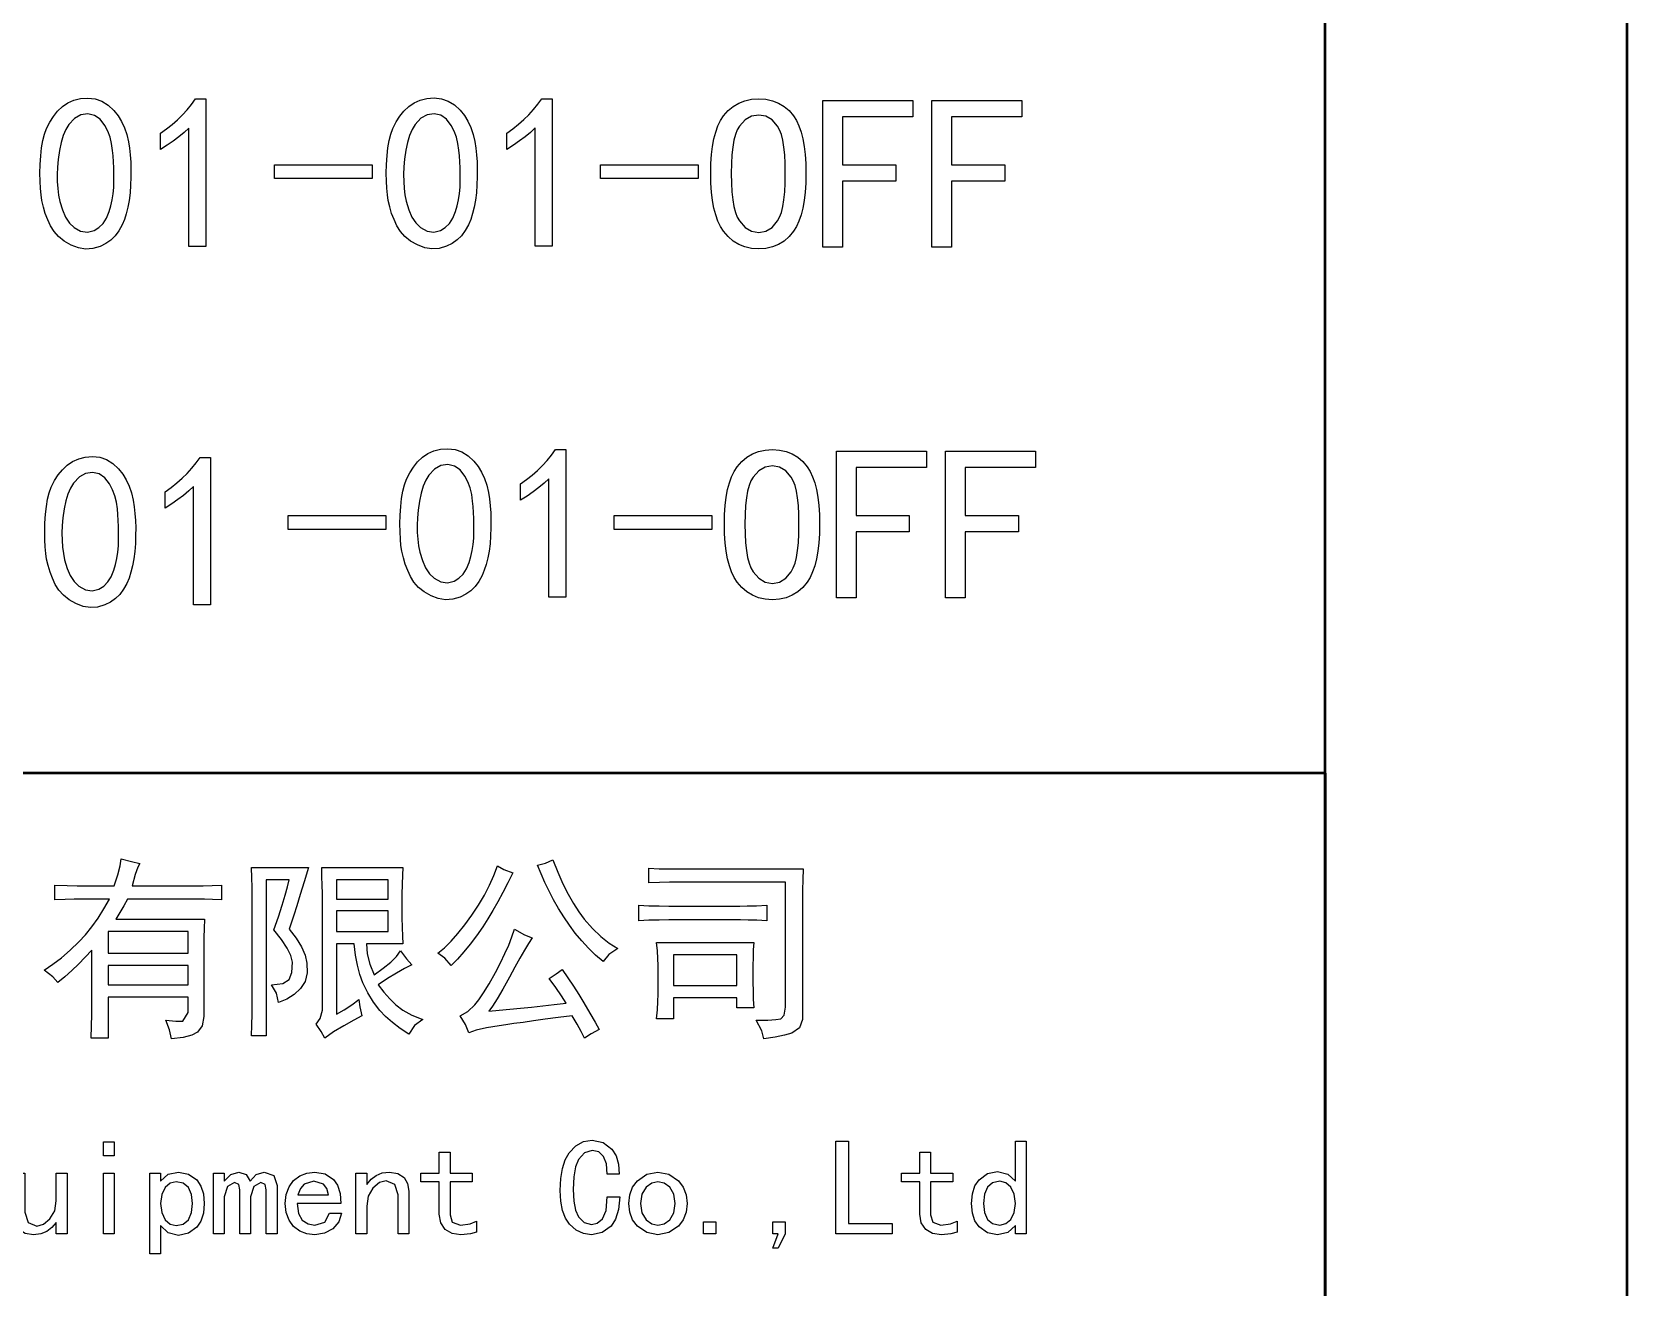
# Model space of a CAD drawing. Extents: x 0 to 1189, y 0 to 841.
# Drawn here: x 1136.1 to 1189, y 56 to 97.5 of the extents above; entities that cross this region are included whole.
import ezdxf

# ---------------------------------------------------------------- set-up
doc = ezdxf.new("R2010")
doc.units = 0

msp = doc.modelspace()

# ---------------------------------------------------------------- linework, layer by layer
at = {"color": 7, "lineweight": 50}
for p, q in [((1189, 0), (1189, 841)), ((1179, 10), (1179, 831)), ((1179, 73), (909, 73)), ((1179, 73), (1179, 10))]:
    msp.add_line(p, q, dxfattribs=at)
at = {"color": 7, "lineweight": 25}
for points in [[(1136.422, 93.157), (1136.439, 93.446), (1136.469, 93.709), (1136.512, 93.948), (1136.567, 94.162), (1136.635, 94.35), (1136.737, 94.561), (1136.859, 94.752), (1137, 94.923), (1137.16, 95.075), (1137.341, 95.199), (1137.54, 95.288), (1137.76, 95.341), (1137.998, 95.359), (1138.239, 95.333), (1138.464, 95.256), (1138.672, 95.127), (1138.865, 94.947), (1139.002, 94.774), (1139.12, 94.583), (1139.216, 94.376), (1139.292, 94.152), (1139.348, 93.91), (1139.381, 93.697), (1139.406, 93.473), (1139.422, 93.239), (1139.43, 92.995), (1139.429, 92.74), (1139.419, 92.475), (1139.399, 92.214), (1139.368, 91.969), (1139.327, 91.74), (1139.274, 91.528), (1139.21, 91.333), (1139.135, 91.154), (1139.029, 90.962), (1138.903, 90.795), (1138.758, 90.653), (1138.594, 90.536), (1138.41, 90.444), (1138.169, 90.372), (1137.927, 90.355), (1137.686, 90.394), (1137.444, 90.487), (1137.221, 90.617), (1137.033, 90.767), (1136.88, 90.937), (1136.763, 91.126), (1136.67, 91.328), (1136.592, 91.534), (1136.528, 91.747), (1136.479, 91.964), (1136.449, 92.153), (1136.429, 92.366), (1136.417, 92.605), (1136.415, 92.868)], [(1141.343, 94.365), (1141.188, 94.218), (1141.016, 94.074), (1140.829, 93.932), (1140.625, 93.792), (1140.406, 93.654), (1140.406, 94.194), (1140.604, 94.336), (1140.791, 94.484), (1140.968, 94.639), (1141.134, 94.802), (1141.29, 94.971), (1141.436, 95.147), (1141.571, 95.331), (1141.911, 95.331), (1141.911, 90.444), (1141.343, 90.444)], [(1147.896, 93.161), (1147.914, 93.45), (1147.944, 93.713), (1147.987, 93.952), (1148.042, 94.166), (1148.11, 94.354), (1148.212, 94.565), (1148.333, 94.756), (1148.474, 94.927), (1148.635, 95.079), (1148.815, 95.203), (1149.015, 95.292), (1149.234, 95.345), (1149.473, 95.363), (1149.714, 95.337), (1149.938, 95.26), (1150.147, 95.131), (1150.34, 94.951), (1150.477, 94.778), (1150.594, 94.587), (1150.691, 94.38), (1150.767, 94.156), (1150.823, 93.914), (1150.856, 93.701), (1150.881, 93.477), (1150.897, 93.243), (1150.905, 92.999), (1150.904, 92.744), (1150.894, 92.479), (1150.874, 92.218), (1150.843, 91.973), (1150.801, 91.744), (1150.749, 91.533), (1150.685, 91.337), (1150.61, 91.158), (1150.503, 90.966), (1150.378, 90.799), (1150.233, 90.657), (1150.069, 90.54), (1149.885, 90.448), (1149.644, 90.376), (1149.402, 90.359), (1149.161, 90.398), (1148.919, 90.491), (1148.696, 90.621), (1148.507, 90.771), (1148.355, 90.941), (1148.237, 91.13), (1148.145, 91.332), (1148.067, 91.538), (1148.003, 91.751), (1147.953, 91.968), (1147.924, 92.157), (1147.903, 92.37), (1147.892, 92.609), (1147.89, 92.872)], [(1152.818, 94.369), (1152.662, 94.222), (1152.491, 94.078), (1152.303, 93.936), (1152.1, 93.796), (1151.881, 93.658), (1151.881, 94.198), (1152.078, 94.34), (1152.266, 94.488), (1152.442, 94.643), (1152.609, 94.806), (1152.765, 94.975), (1152.91, 95.151), (1153.045, 95.335), (1153.386, 95.335), (1153.386, 90.448), (1152.818, 90.448)], [(1161.792, 92.863), (1161.786, 92.541), (1161.766, 92.242), (1161.734, 91.967), (1161.689, 91.716), (1161.631, 91.488), (1161.56, 91.284), (1161.477, 91.103), (1161.38, 90.945), (1161.234, 90.767), (1161.069, 90.622), (1160.886, 90.509), (1160.686, 90.428), (1160.467, 90.379), (1160.229, 90.363), (1159.992, 90.379), (1159.772, 90.428), (1159.569, 90.509), (1159.384, 90.622), (1159.215, 90.767), (1159.065, 90.945), (1158.965, 91.103), (1158.878, 91.284), (1158.805, 91.488), (1158.745, 91.716), (1158.698, 91.967), (1158.665, 92.242), (1158.645, 92.541), (1158.639, 92.863), (1158.645, 93.185), (1158.665, 93.483), (1158.698, 93.757), (1158.745, 94.006), (1158.805, 94.232), (1158.878, 94.434), (1158.965, 94.612), (1159.065, 94.766), (1159.215, 94.94), (1159.384, 95.082), (1159.569, 95.193), (1159.772, 95.271), (1159.992, 95.319), (1160.229, 95.335), (1160.467, 95.319), (1160.686, 95.271), (1160.886, 95.193), (1161.069, 95.082), (1161.234, 94.94), (1161.38, 94.766), (1161.477, 94.612), (1161.56, 94.434), (1161.631, 94.232), (1161.689, 94.006), (1161.734, 93.757), (1161.766, 93.483), (1161.786, 93.185)], [(1165.334, 94.738), (1163.005, 94.738), (1163.005, 93.147), (1164.766, 93.147), (1164.766, 92.607), (1163.005, 92.607), (1163.005, 90.42), (1162.351, 90.42), (1162.351, 95.278), (1165.334, 95.278)], [(1168.949, 94.738), (1166.619, 94.738), (1166.619, 93.147), (1168.381, 93.147), (1168.381, 92.607), (1166.619, 92.607), (1166.619, 90.42), (1165.966, 90.42), (1165.966, 95.278), (1168.949, 95.278)], [(1137.018, 93.327), (1136.996, 93.072), (1136.987, 92.826), (1136.99, 92.589), (1137.006, 92.362), (1137.034, 92.144), (1137.075, 91.936), (1137.158, 91.652), (1137.263, 91.414), (1137.392, 91.219), (1137.544, 91.069), (1137.763, 90.945), (1137.986, 90.911), (1138.212, 90.97), (1138.37, 91.067), (1138.506, 91.204), (1138.619, 91.38), (1138.709, 91.595), (1138.765, 91.786), (1138.809, 91.983), (1138.84, 92.188), (1138.859, 92.399), (1138.865, 92.617), (1138.863, 92.835), (1138.858, 93.045), (1138.85, 93.246), (1138.838, 93.44), (1138.822, 93.626), (1138.79, 93.848), (1138.737, 94.059), (1138.662, 94.26), (1138.567, 94.45), (1138.409, 94.657), (1138.219, 94.784), (1137.998, 94.833), (1137.771, 94.8), (1137.563, 94.682), (1137.373, 94.478), (1137.273, 94.314), (1137.187, 94.117), (1137.116, 93.887), (1137.06, 93.623)], [(1148.493, 93.331), (1148.471, 93.076), (1148.462, 92.83), (1148.465, 92.593), (1148.48, 92.366), (1148.509, 92.148), (1148.55, 91.94), (1148.633, 91.657), (1148.738, 91.418), (1148.867, 91.223), (1149.019, 91.073), (1149.238, 90.949), (1149.461, 90.915), (1149.686, 90.974), (1149.845, 91.071), (1149.981, 91.208), (1150.094, 91.384), (1150.183, 91.599), (1150.24, 91.79), (1150.283, 91.987), (1150.315, 92.192), (1150.333, 92.403), (1150.34, 92.622), (1150.338, 92.839), (1150.333, 93.049), (1150.324, 93.25), (1150.312, 93.444), (1150.297, 93.63), (1150.265, 93.852), (1150.212, 94.063), (1150.137, 94.264), (1150.041, 94.454), (1149.884, 94.661), (1149.694, 94.789), (1149.473, 94.837), (1149.246, 94.804), (1149.038, 94.686), (1148.848, 94.482), (1148.748, 94.318), (1148.662, 94.121), (1148.591, 93.891), (1148.535, 93.627)], [(1161.11, 92.863), (1161.105, 93.187), (1161.089, 93.478), (1161.063, 93.734), (1161.027, 93.958), (1160.98, 94.147), (1160.922, 94.303), (1160.854, 94.425), (1160.671, 94.631), (1160.463, 94.754), (1160.229, 94.795), (1159.994, 94.754), (1159.781, 94.631), (1159.59, 94.425), (1159.519, 94.303), (1159.458, 94.147), (1159.409, 93.958), (1159.37, 93.734), (1159.342, 93.478), (1159.326, 93.187), (1159.32, 92.863), (1159.326, 92.539), (1159.342, 92.247), (1159.37, 91.989), (1159.409, 91.764), (1159.458, 91.572), (1159.519, 91.412), (1159.59, 91.286), (1159.781, 91.073), (1159.994, 90.945), (1160.229, 90.903), (1160.463, 90.945), (1160.671, 91.073), (1160.854, 91.286), (1160.922, 91.412), (1160.98, 91.572), (1161.027, 91.764), (1161.063, 91.989), (1161.089, 92.247), (1161.105, 92.539)], [(1147.423, 92.693), (1144.184, 92.693), (1144.184, 93.147), (1147.423, 93.147)], [(1158.222, 92.693), (1154.983, 92.693), (1154.983, 93.147), (1158.222, 93.147)], [(1148.349, 81.541), (1148.367, 81.83), (1148.397, 82.094), (1148.439, 82.332), (1148.495, 82.546), (1148.562, 82.735), (1148.664, 82.945), (1148.786, 83.136), (1148.927, 83.307), (1149.088, 83.459), (1149.268, 83.584), (1149.468, 83.672), (1149.687, 83.726), (1149.926, 83.743), (1150.166, 83.718), (1150.391, 83.64), (1150.6, 83.512), (1150.792, 83.331), (1150.93, 83.158), (1151.047, 82.968), (1151.143, 82.76), (1151.219, 82.536), (1151.275, 82.294), (1151.309, 82.081), (1151.334, 81.857), (1151.35, 81.623), (1151.357, 81.379), (1151.356, 81.125), (1151.346, 80.86), (1151.327, 80.598), (1151.296, 80.353), (1151.254, 80.125), (1151.201, 79.913), (1151.137, 79.718), (1151.062, 79.539), (1150.956, 79.347), (1150.83, 79.18), (1150.685, 79.038), (1150.521, 78.921), (1150.338, 78.829), (1150.096, 78.757), (1149.855, 78.74), (1149.613, 78.778), (1149.372, 78.871), (1149.148, 79.002), (1148.96, 79.152), (1148.807, 79.321), (1148.69, 79.51), (1148.598, 79.712), (1148.52, 79.919), (1148.456, 80.131), (1148.406, 80.348), (1148.376, 80.537), (1148.356, 80.751), (1148.344, 80.989), (1148.342, 81.253)], [(1153.271, 82.749), (1153.115, 82.602), (1152.943, 82.458), (1152.756, 82.316), (1152.552, 82.176), (1152.333, 82.039), (1152.333, 82.579), (1152.531, 82.72), (1152.718, 82.868), (1152.895, 83.024), (1153.061, 83.186), (1153.217, 83.355), (1153.363, 83.532), (1153.498, 83.715), (1153.839, 83.715), (1153.839, 78.829), (1153.271, 78.829)], [(1162.245, 81.243), (1162.238, 80.921), (1162.219, 80.623), (1162.187, 80.348), (1162.141, 80.096), (1162.084, 79.868), (1162.013, 79.664), (1161.929, 79.483), (1161.833, 79.326), (1161.686, 79.148), (1161.522, 79.002), (1161.339, 78.889), (1161.138, 78.808), (1160.919, 78.759), (1160.682, 78.743), (1160.444, 78.759), (1160.224, 78.808), (1160.021, 78.889), (1159.836, 79.002), (1159.668, 79.148), (1159.517, 79.326), (1159.417, 79.483), (1159.331, 79.664), (1159.258, 79.868), (1159.198, 80.096), (1159.151, 80.348), (1159.118, 80.623), (1159.098, 80.921), (1159.091, 81.243), (1159.098, 81.565), (1159.118, 81.863), (1159.151, 82.137), (1159.198, 82.387), (1159.258, 82.613), (1159.331, 82.815), (1159.417, 82.993), (1159.517, 83.147), (1159.668, 83.32), (1159.836, 83.462), (1160.021, 83.573), (1160.224, 83.652), (1160.444, 83.699), (1160.682, 83.715), (1160.919, 83.699), (1161.138, 83.652), (1161.339, 83.573), (1161.522, 83.462), (1161.686, 83.32), (1161.833, 83.147), (1161.929, 82.993), (1162.013, 82.815), (1162.084, 82.613), (1162.141, 82.387), (1162.187, 82.137), (1162.219, 81.863), (1162.238, 81.565)], [(1165.786, 83.118), (1163.457, 83.118), (1163.457, 81.527), (1165.218, 81.527), (1165.218, 80.988), (1163.457, 80.988), (1163.457, 78.8), (1162.804, 78.8), (1162.804, 83.658), (1165.786, 83.658)], [(1169.401, 83.118), (1167.072, 83.118), (1167.072, 81.527), (1168.833, 81.527), (1168.833, 80.988), (1167.072, 80.988), (1167.072, 78.8), (1166.418, 78.8), (1166.418, 83.658), (1169.401, 83.658)], [(1136.578, 81.282), (1136.596, 81.571), (1136.626, 81.834), (1136.668, 82.073), (1136.724, 82.287), (1136.791, 82.475), (1136.893, 82.686), (1137.015, 82.877), (1137.156, 83.048), (1137.317, 83.2), (1137.497, 83.324), (1137.697, 83.413), (1137.916, 83.466), (1138.155, 83.484), (1138.395, 83.458), (1138.62, 83.381), (1138.828, 83.252), (1139.021, 83.072), (1139.159, 82.899), (1139.276, 82.708), (1139.372, 82.501), (1139.448, 82.277), (1139.504, 82.035), (1139.538, 81.822), (1139.562, 81.598), (1139.579, 81.364), (1139.586, 81.12), (1139.585, 80.865), (1139.575, 80.6), (1139.555, 80.339), (1139.525, 80.094), (1139.483, 79.865), (1139.43, 79.653), (1139.366, 79.458), (1139.291, 79.279), (1139.185, 79.087), (1139.059, 78.92), (1138.914, 78.778), (1138.75, 78.661), (1138.567, 78.569), (1138.325, 78.497), (1138.084, 78.48), (1137.842, 78.519), (1137.601, 78.612), (1137.377, 78.742), (1137.189, 78.892), (1137.036, 79.062), (1136.919, 79.251), (1136.827, 79.453), (1136.748, 79.659), (1136.685, 79.872), (1136.635, 80.089), (1136.605, 80.278), (1136.585, 80.491), (1136.573, 80.73), (1136.571, 80.993)], [(1141.5, 82.49), (1141.344, 82.343), (1141.172, 82.199), (1140.985, 82.057), (1140.781, 81.917), (1140.562, 81.779), (1140.562, 82.319), (1140.76, 82.461), (1140.947, 82.609), (1141.124, 82.764), (1141.29, 82.927), (1141.446, 83.096), (1141.592, 83.272), (1141.727, 83.456), (1142.068, 83.456), (1142.068, 78.569), (1141.5, 78.569)], [(1148.946, 81.711), (1148.924, 81.456), (1148.914, 81.21), (1148.917, 80.973), (1148.933, 80.746), (1148.961, 80.528), (1149.002, 80.32), (1149.085, 80.037), (1149.191, 79.798), (1149.319, 79.604), (1149.471, 79.454), (1149.691, 79.329), (1149.913, 79.296), (1150.139, 79.354), (1150.298, 79.452), (1150.434, 79.588), (1150.546, 79.764), (1150.636, 79.979), (1150.692, 80.17), (1150.736, 80.368), (1150.767, 80.572), (1150.786, 80.784), (1150.792, 81.002), (1150.791, 81.219), (1150.785, 81.429), (1150.777, 81.631), (1150.765, 81.825), (1150.75, 82.01), (1150.718, 82.232), (1150.664, 82.444), (1150.59, 82.644), (1150.494, 82.834), (1150.336, 83.041), (1150.147, 83.169), (1149.926, 83.218), (1149.698, 83.185), (1149.49, 83.066), (1149.301, 82.863), (1149.2, 82.698), (1149.114, 82.501), (1149.043, 82.271), (1148.987, 82.008)], [(1161.563, 81.243), (1161.557, 81.567), (1161.542, 81.858), (1161.516, 82.115), (1161.479, 82.338), (1161.432, 82.528), (1161.375, 82.683), (1161.307, 82.806), (1161.124, 83.011), (1160.916, 83.134), (1160.682, 83.175), (1160.447, 83.134), (1160.234, 83.011), (1160.043, 82.806), (1159.971, 82.683), (1159.911, 82.528), (1159.861, 82.338), (1159.823, 82.115), (1159.795, 81.858), (1159.778, 81.567), (1159.773, 81.243), (1159.778, 80.919), (1159.795, 80.628), (1159.823, 80.369), (1159.861, 80.144), (1159.911, 79.952), (1159.971, 79.793), (1160.043, 79.667), (1160.234, 79.454), (1160.447, 79.326), (1160.682, 79.283), (1160.916, 79.326), (1161.124, 79.454), (1161.307, 79.667), (1161.375, 79.793), (1161.432, 79.952), (1161.479, 80.144), (1161.516, 80.369), (1161.542, 80.628), (1161.557, 80.919)], [(1137.175, 81.452), (1137.152, 81.197), (1137.143, 80.951), (1137.146, 80.714), (1137.162, 80.487), (1137.19, 80.269), (1137.231, 80.061), (1137.314, 79.777), (1137.42, 79.539), (1137.548, 79.344), (1137.7, 79.194), (1137.92, 79.07), (1138.142, 79.036), (1138.368, 79.095), (1138.527, 79.192), (1138.662, 79.329), (1138.775, 79.505), (1138.865, 79.72), (1138.921, 79.911), (1138.965, 80.108), (1138.996, 80.313), (1139.015, 80.524), (1139.021, 80.742), (1139.02, 80.96), (1139.014, 81.17), (1139.006, 81.371), (1138.994, 81.565), (1138.979, 81.751), (1138.947, 81.973), (1138.893, 82.184), (1138.819, 82.385), (1138.723, 82.575), (1138.565, 82.782), (1138.376, 82.909), (1138.155, 82.958), (1137.927, 82.925), (1137.719, 82.807), (1137.53, 82.603), (1137.429, 82.439), (1137.343, 82.242), (1137.272, 82.012), (1137.216, 81.748)], [(1147.875, 81.073), (1144.637, 81.073), (1144.637, 81.527), (1147.875, 81.527)], [(1158.674, 81.073), (1155.435, 81.073), (1155.435, 81.527), (1158.674, 81.527)], [(1136.549, 66.473), (1136.841, 66.666), (1137.13, 66.886), (1137.417, 67.133), (1137.699, 67.407), (1137.92, 67.647), (1138.133, 67.91), (1138.338, 68.194), (1138.534, 68.499), (1138.722, 68.826), (1137.802, 68.826), (1137.543, 68.823), (1137.245, 68.814), (1136.907, 68.8), (1136.907, 69.286), (1137.313, 69.272), (1137.645, 69.263), (1137.904, 69.26), (1138.875, 69.26), (1138.992, 69.632), (1139.069, 69.931), (1139.106, 70.155), (1139.451, 70.066), (1139.719, 70.002), (1139.657, 69.885), (1139.572, 69.638), (1139.464, 69.26), (1141.535, 69.26), (1141.827, 69.263), (1142.125, 69.272), (1142.429, 69.286), (1142.429, 68.8), (1142.134, 68.814), (1141.861, 68.823), (1141.611, 68.826), (1139.31, 68.826), (1139.188, 68.604), (1139.06, 68.382), (1138.927, 68.161), (1141.867, 68.161), (1141.856, 67.849), (1141.848, 67.554), (1141.843, 67.274), (1141.841, 67.01), (1141.841, 64.939), (1141.79, 64.629), (1141.637, 64.415), (1141.449, 64.317), (1141.16, 64.245), (1140.768, 64.198), (1140.71, 64.492), (1140.589, 64.811), (1140.921, 64.78), (1141.151, 64.786), (1141.33, 65.067), (1141.33, 65.579), (1138.671, 65.579), (1138.671, 64.223), (1138.108, 64.223), (1138.123, 64.63), (1138.131, 64.996), (1138.134, 65.323), (1138.134, 67.138), (1137.917, 66.899), (1137.696, 66.672), (1137.471, 66.457), (1137.242, 66.255), (1137.009, 66.064), (1136.843, 66.256)], [(1145.314, 69.874), (1145.168, 69.398), (1145.038, 68.976), (1144.924, 68.608), (1144.825, 68.294), (1144.742, 68.034), (1144.674, 67.829), (1144.903, 67.528), (1145.077, 67.24), (1145.197, 66.966), (1145.262, 66.704), (1145.272, 66.382), (1145.2, 66.101), (1145.045, 65.86), (1144.833, 65.661), (1144.591, 65.507), (1144.316, 65.4), (1144.246, 65.713), (1144.086, 65.988), (1144.463, 66.032), (1144.674, 66.167), (1144.764, 66.4), (1144.777, 66.742), (1144.729, 66.957), (1144.61, 67.205), (1144.422, 67.487), (1144.163, 67.803), (1144.314, 68.238), (1144.441, 68.621), (1144.543, 68.954), (1144.621, 69.235), (1144.674, 69.465), (1143.907, 69.465), (1143.907, 64.3), (1143.422, 64.3), (1143.433, 64.656), (1143.441, 65.01), (1143.445, 65.36), (1143.447, 65.706), (1143.447, 68.698), (1143.445, 68.944), (1143.441, 69.222), (1143.433, 69.532), (1143.422, 69.874)], [(1148.433, 69.874), (1148.422, 69.621), (1148.414, 69.324), (1148.409, 68.982), (1148.407, 68.596), (1148.409, 68.22), (1148.414, 67.886), (1148.422, 67.594), (1148.433, 67.343), (1147.231, 67.343), (1147.26, 67.013), (1147.345, 66.672), (1147.487, 66.32), (1147.791, 66.533), (1148.037, 66.735), (1148.225, 66.929), (1148.356, 67.113), (1148.554, 66.844), (1148.74, 66.652), (1148.497, 66.525), (1148.228, 66.371), (1147.934, 66.192), (1147.615, 65.988), (1147.805, 65.743), (1148.001, 65.522), (1148.203, 65.323), (1148.439, 65.144), (1148.737, 64.982), (1149.098, 64.837), (1148.829, 64.639), (1148.637, 64.351), (1148.347, 64.544), (1148.091, 64.738), (1147.868, 64.934), (1147.679, 65.131), (1147.463, 65.409), (1147.275, 65.716), (1147.116, 66.052), (1147.016, 66.329), (1146.934, 66.636), (1146.869, 66.974), (1146.822, 67.343), (1146.234, 67.343), (1146.234, 65.016), (1146.498, 65.161), (1146.745, 65.323), (1146.975, 65.502), (1147.014, 65.253), (1147.078, 64.965), (1146.812, 64.818), (1146.477, 64.632), (1146.135, 64.428), (1145.85, 64.223), (1145.729, 64.441), (1145.569, 64.684), (1145.697, 64.875), (1145.774, 65.144), (1145.774, 68.749), (1145.772, 69.011), (1145.767, 69.286), (1145.759, 69.574), (1145.748, 69.874)], [(1152.081, 69.695), (1151.918, 69.361), (1151.754, 69.042), (1151.589, 68.736), (1151.422, 68.445), (1151.254, 68.168), (1151.084, 67.905), (1150.878, 67.609), (1150.671, 67.332), (1150.461, 67.077), (1150.249, 66.842), (1150.036, 66.627), (1149.825, 66.87), (1149.601, 67.036), (1149.818, 67.217), (1150.039, 67.433), (1150.264, 67.683), (1150.493, 67.969), (1150.726, 68.289), (1150.948, 68.624), (1151.143, 68.956), (1151.312, 69.283), (1151.454, 69.606), (1151.57, 69.925), (1151.787, 69.804)], [(1153.411, 70.13), (1153.574, 69.713), (1153.741, 69.331), (1153.912, 68.985), (1154.087, 68.675), (1154.265, 68.4), (1154.446, 68.161), (1154.722, 67.851), (1154.999, 67.586), (1155.278, 67.365), (1155.558, 67.189), (1155.258, 66.991), (1155.072, 66.755), (1154.823, 66.973), (1154.587, 67.204), (1154.363, 67.445), (1154.152, 67.698), (1153.954, 67.962), (1153.768, 68.238), (1153.595, 68.52), (1153.433, 68.803), (1153.283, 69.088), (1153.143, 69.374), (1153.016, 69.662), (1152.899, 69.951), (1153.168, 70.021)], [(1161.701, 69.823), (1161.687, 69.462), (1161.678, 69.13), (1161.675, 68.826), (1161.675, 64.837), (1161.576, 64.559), (1161.33, 64.39), (1161.084, 64.317), (1160.773, 64.253), (1160.397, 64.198), (1160.333, 64.466), (1160.141, 64.811), (1160.527, 64.817), (1160.8, 64.834), (1160.959, 64.863), (1161.074, 64.984), (1161.113, 65.246), (1161.113, 69.388), (1157.584, 69.388), (1157.269, 69.385), (1156.937, 69.377), (1156.587, 69.363), (1156.587, 69.848), (1156.934, 69.834), (1157.258, 69.826), (1157.559, 69.823)], [(1147.947, 68.826), (1147.947, 69.465), (1146.234, 69.465), (1146.234, 68.826)], [(1147.947, 67.752), (1147.947, 68.442), (1146.234, 68.442), (1146.234, 67.752)], [(1159.604, 68.596), (1159.851, 68.598), (1160.15, 68.607), (1160.499, 68.621), (1160.499, 68.11), (1160.164, 68.124), (1159.874, 68.132), (1159.63, 68.135), (1157.252, 68.135), (1156.925, 68.132), (1156.593, 68.124), (1156.255, 68.11), (1156.255, 68.621), (1156.593, 68.607), (1156.925, 68.598), (1157.252, 68.596)], [(1141.33, 67.036), (1141.33, 67.752), (1138.671, 67.752), (1138.671, 67.036)], [(1153.845, 65.374), (1153.692, 65.624), (1153.504, 65.897), (1153.283, 66.192), (1153.519, 66.346), (1153.717, 66.499), (1153.906, 66.219), (1154.088, 65.94), (1154.264, 65.662), (1154.433, 65.387), (1154.638, 65.044), (1154.808, 64.75), (1154.945, 64.505), (1154.682, 64.358), (1154.459, 64.223), (1154.345, 64.442), (1154.209, 64.689), (1154.05, 64.965), (1153.581, 64.902), (1153.153, 64.844), (1152.767, 64.791), (1152.422, 64.744), (1152.118, 64.701), (1151.855, 64.664), (1151.634, 64.632), (1151.209, 64.561), (1150.872, 64.485), (1150.624, 64.402), (1150.515, 64.671), (1150.342, 64.965), (1150.592, 65.106), (1150.828, 65.323), (1150.957, 65.486), (1151.113, 65.719), (1151.296, 66.023), (1151.506, 66.397), (1151.674, 66.716), (1151.821, 67.019), (1151.946, 67.305), (1152.05, 67.575), (1152.132, 67.829), (1152.471, 67.643), (1152.72, 67.547), (1152.6, 67.356), (1152.464, 67.13), (1152.314, 66.869), (1152.147, 66.574), (1151.966, 66.243), (1151.746, 65.847), (1151.56, 65.527), (1151.407, 65.284), (1151.288, 65.118), (1151.629, 65.149), (1151.977, 65.181), (1152.334, 65.215), (1152.699, 65.252), (1153.073, 65.29), (1153.455, 65.331)], [(1160.064, 67.394), (1160.05, 67.15), (1160.042, 66.894), (1160.039, 66.627), (1160.039, 66.064), (1160.042, 65.789), (1160.05, 65.507), (1160.064, 65.221), (1159.502, 65.221), (1159.502, 65.553), (1157.405, 65.553), (1157.405, 64.863), (1156.843, 64.863), (1156.871, 65.158), (1156.888, 65.431), (1156.894, 65.681), (1156.894, 66.627), (1156.888, 66.86), (1156.871, 67.115), (1156.843, 67.394)], [(1141.33, 65.988), (1141.33, 66.627), (1138.671, 66.627), (1138.671, 65.988)], [(1159.502, 65.962), (1159.502, 66.985), (1157.405, 66.985), (1157.405, 65.962)], [(1138.875, 60.32), (1138.517, 60.32), (1138.517, 60.785), (1138.875, 60.785)], [(1155.623, 58.96), (1155.583, 58.55), (1155.487, 58.228), (1155.336, 57.993), (1155.041, 57.779), (1154.692, 57.707), (1154.419, 57.746), (1154.175, 57.862), (1153.958, 58.056), (1153.825, 58.257), (1153.73, 58.51), (1153.673, 58.816), (1153.654, 59.175), (1153.672, 59.568), (1153.728, 59.908), (1153.82, 60.195), (1153.949, 60.427), (1154.165, 60.656), (1154.418, 60.793), (1154.71, 60.839), (1155.07, 60.765), (1155.363, 60.544), (1155.505, 60.32), (1155.586, 60.043), (1155.605, 59.712), (1155.211, 59.712), (1155.18, 60.056), (1155.086, 60.302), (1154.929, 60.45), (1154.71, 60.499), (1154.453, 60.425), (1154.253, 60.204), (1154.159, 59.962), (1154.102, 59.631), (1154.083, 59.21), (1154.102, 58.824), (1154.159, 58.522), (1154.253, 58.307), (1154.448, 58.112), (1154.692, 58.047), (1154.88, 58.094), (1155.05, 58.235), (1155.171, 58.51), (1155.211, 58.96)], [(1164.649, 57.743), (1162.787, 57.743), (1162.787, 60.803), (1163.199, 60.803), (1163.199, 58.083), (1164.649, 58.083)], [(1169.09, 57.743), (1168.732, 57.743), (1168.732, 58.011), (1168.482, 57.779), (1168.142, 57.707), (1167.811, 57.772), (1167.533, 57.967), (1167.394, 58.168), (1167.31, 58.428), (1167.283, 58.745), (1167.31, 59.063), (1167.394, 59.326), (1167.533, 59.533), (1167.811, 59.734), (1168.142, 59.801), (1168.482, 59.72), (1168.732, 59.479), (1168.732, 60.803), (1169.09, 60.803)], [(1150.881, 57.796), (1150.675, 57.734), (1150.362, 57.707), (1150.071, 57.752), (1149.843, 57.886), (1149.695, 58.101), (1149.646, 58.387), (1149.646, 59.461), (1149.038, 59.461), (1149.038, 59.747), (1149.646, 59.747), (1149.646, 60.445), (1150.004, 60.445), (1150.004, 59.747), (1150.738, 59.747), (1150.738, 59.461), (1150.004, 59.461), (1150.004, 58.369), (1150.076, 58.128), (1150.344, 58.029), (1150.666, 58.065), (1150.881, 58.154)], [(1166.801, 57.796), (1166.595, 57.734), (1166.282, 57.707), (1165.991, 57.752), (1165.763, 57.886), (1165.615, 58.101), (1165.566, 58.387), (1165.566, 59.461), (1164.957, 59.461), (1164.957, 59.747), (1165.566, 59.747), (1165.566, 60.445), (1165.924, 60.445), (1165.924, 59.747), (1166.658, 59.747), (1166.658, 59.461), (1165.924, 59.461), (1165.924, 58.369), (1165.995, 58.128), (1166.264, 58.029), (1166.586, 58.065), (1166.801, 58.154)], [(1137.311, 57.743), (1136.953, 57.743), (1136.953, 58.119), (1136.803, 57.944), (1136.64, 57.814), (1136.445, 57.734), (1136.201, 57.707), (1135.919, 57.752), (1135.718, 57.886), (1135.597, 58.087), (1135.557, 58.333), (1135.557, 59.747), (1135.915, 59.747), (1135.915, 58.459), (1136.022, 58.119), (1136.309, 57.993), (1136.535, 58.054), (1136.747, 58.235), (1136.902, 58.506), (1136.953, 58.835), (1136.953, 59.747), (1137.311, 59.747)], [(1138.875, 57.743), (1138.517, 57.743), (1138.517, 59.747), (1138.875, 59.747)], [(1141.859, 58.745), (1141.831, 58.427), (1141.748, 58.164), (1141.609, 57.958), (1141.331, 57.756), (1141, 57.689), (1140.66, 57.77), (1140.409, 58.011), (1140.409, 57.081), (1140.052, 57.081), (1140.052, 59.747), (1140.409, 59.747), (1140.409, 59.479), (1140.66, 59.712), (1141, 59.783), (1141.331, 59.718), (1141.609, 59.524), (1141.748, 59.322), (1141.831, 59.062)], [(1144.272, 57.743), (1143.914, 57.743), (1143.914, 59.192), (1143.878, 59.371), (1143.735, 59.443), (1143.502, 59.309), (1143.395, 58.96), (1143.395, 57.743), (1143.037, 57.743), (1143.037, 59.192), (1143.001, 59.371), (1142.858, 59.443), (1142.625, 59.309), (1142.518, 58.96), (1142.518, 57.743), (1142.16, 57.743), (1142.16, 59.747), (1142.518, 59.747), (1142.518, 59.479), (1142.733, 59.703), (1143.001, 59.783), (1143.243, 59.703), (1143.377, 59.479), (1143.583, 59.703), (1143.842, 59.783), (1144.164, 59.667), (1144.272, 59.336)], [(1146.404, 58.423), (1146.314, 58.132), (1146.117, 57.904), (1145.844, 57.756), (1145.527, 57.707), (1145.257, 57.738), (1145.022, 57.83), (1144.82, 57.984), (1144.666, 58.192), (1144.573, 58.446), (1144.542, 58.745), (1144.573, 59.044), (1144.666, 59.298), (1144.82, 59.506), (1145.022, 59.66), (1145.257, 59.752), (1145.527, 59.783), (1145.869, 59.723), (1146.144, 59.542), (1146.278, 59.346), (1146.359, 59.08), (1146.386, 58.745), (1144.936, 58.745), (1144.979, 58.409), (1145.106, 58.19), (1145.296, 58.069), (1145.527, 58.029), (1145.849, 58.128), (1146.01, 58.423)], [(1148.637, 57.743), (1148.279, 57.743), (1148.279, 59.031), (1148.172, 59.371), (1147.886, 59.497), (1147.66, 59.436), (1147.447, 59.255), (1147.293, 58.984), (1147.241, 58.656), (1147.241, 57.743), (1146.883, 57.743), (1146.883, 59.747), (1147.241, 59.747), (1147.241, 59.371), (1147.391, 59.546), (1147.555, 59.676), (1147.749, 59.756), (1147.993, 59.783), (1148.275, 59.738), (1148.476, 59.604), (1148.597, 59.403), (1148.637, 59.157)], [(1157.854, 58.745), (1157.822, 58.455), (1157.727, 58.204), (1157.568, 57.993), (1157.255, 57.779), (1156.888, 57.707), (1156.521, 57.779), (1156.207, 57.993), (1156.048, 58.204), (1155.953, 58.455), (1155.921, 58.745), (1155.953, 59.035), (1156.048, 59.286), (1156.207, 59.497), (1156.521, 59.712), (1156.888, 59.783), (1157.255, 59.712), (1157.568, 59.497), (1157.727, 59.286), (1157.822, 59.035)], [(1141.465, 58.745), (1141.432, 59.047), (1141.331, 59.273), (1141.163, 59.414), (1140.928, 59.461), (1140.729, 59.414), (1140.562, 59.273), (1140.448, 59.047), (1140.409, 58.745), (1140.448, 58.441), (1140.562, 58.208), (1140.729, 58.06), (1140.928, 58.011), (1141.163, 58.06), (1141.331, 58.208), (1141.432, 58.441)], [(1145.974, 59.031), (1145.916, 59.244), (1145.813, 59.38), (1145.491, 59.479), (1145.169, 59.38), (1145.044, 59.244), (1144.954, 59.031)], [(1157.46, 58.745), (1157.416, 59.058), (1157.281, 59.282), (1157.093, 59.416), (1156.888, 59.461), (1156.682, 59.416), (1156.494, 59.282), (1156.36, 59.058), (1156.315, 58.745), (1156.36, 58.432), (1156.494, 58.208), (1156.682, 58.074), (1156.888, 58.029), (1157.093, 58.074), (1157.281, 58.208), (1157.416, 58.432)], [(1168.732, 58.745), (1168.694, 59.049), (1168.58, 59.282), (1168.412, 59.43), (1168.213, 59.479), (1167.978, 59.43), (1167.811, 59.282), (1167.71, 59.049), (1167.676, 58.745), (1167.71, 58.443), (1167.811, 58.217), (1167.978, 58.076), (1168.213, 58.029), (1168.412, 58.076), (1168.58, 58.217), (1168.694, 58.443)], [(1158.807, 57.743), (1158.395, 57.743), (1158.395, 58.137), (1158.807, 58.137)], [(1161.106, 57.743), (1160.874, 57.26), (1160.695, 57.26), (1160.874, 57.743), (1160.695, 57.743), (1160.695, 58.137), (1161.106, 58.137)]]:
    msp.add_lwpolyline(points, close=True, dxfattribs=at)

doc.saveas('drawing.dxf')
